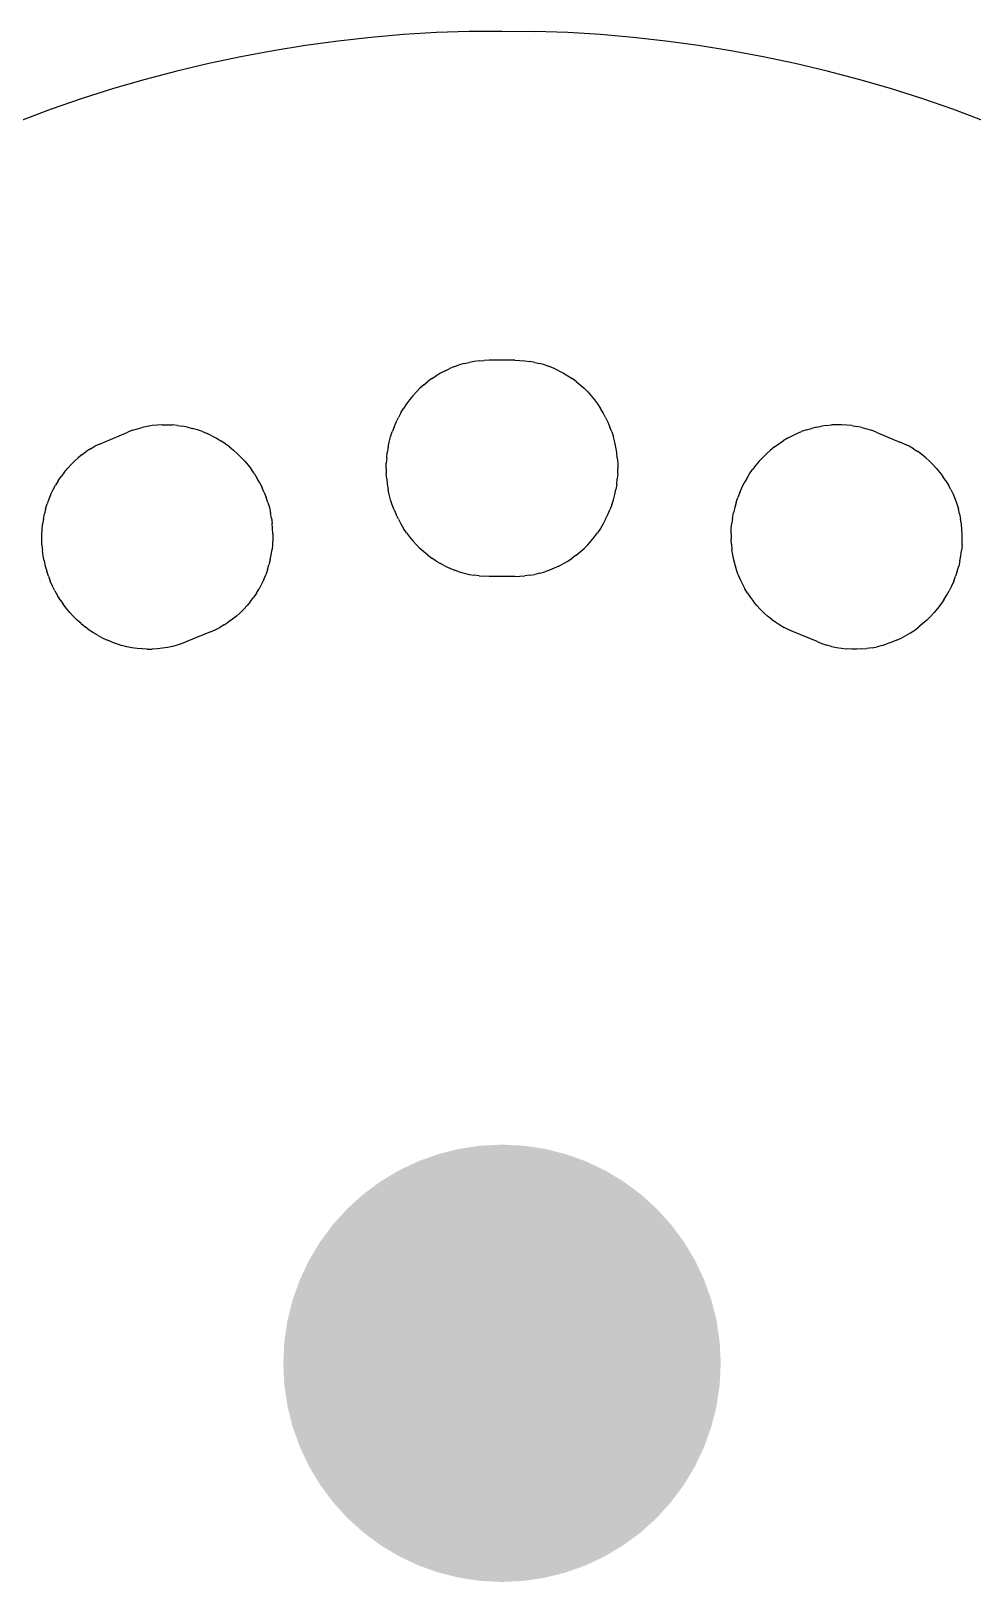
# Model space of a CAD drawing. Header units: millimetres. Extents: x 357 to 567, y 78 to 386.
# Drawn here: x 438.5 to 475.1, y 325.9 to 386.2 of the extents above; entities that cross this region are included whole.
import ezdxf

# ---------------------------------------------------------------- set-up
doc = ezdxf.new("R2010")
doc.units = ezdxf.units.MM
doc.header["$MEASUREMENT"] = 0
doc.layers.get('0').update_dxf_attribs({"linetype": 'CONTINUOUS'})

msp = doc.modelspace()

# ---------------------------------------------------------------- hatches: boundary and pattern name
at = {"linetype": 'Continuous'}
h = msp.add_hatch(color=5, dxfattribs=at)
h.dxf.hatch_style = 1
h.paths.add_polyline_path([(464.922, 331.933), (465.125, 332.742), (465.247, 333.568), (465.288, 334.401), (465.274, 334.689), (465.247, 335.234), (465.125, 336.059), (464.922, 336.868), (464.641, 337.654), (464.285, 338.408), (463.856, 339.123), (463.359, 339.793), (462.799, 340.411), (462.181, 340.971), (461.511, 341.468), (460.795, 341.897), (460.041, 342.254), (459.256, 342.535), (458.447, 342.737), (457.621, 342.86), (456.788, 342.901), (455.955, 342.86), (455.13, 342.737), (454.321, 342.535), (453.535, 342.254), (452.781, 341.897), (452.066, 341.468), (451.396, 340.971), (450.778, 340.411), (450.218, 339.793), (449.721, 339.123), (449.292, 338.408), (448.935, 337.654), (448.654, 336.868), (448.451, 336.059), (448.329, 335.234), (448.303, 334.689), (448.288, 334.401), (448.329, 333.568), (448.451, 332.742), (448.654, 331.933), (448.935, 331.148), (449.292, 330.394), (449.721, 329.678), (450.218, 329.008), (450.778, 328.39), (451.396, 327.83), (452.066, 327.333), (452.781, 326.904), (453.535, 326.548), (454.321, 326.267), (455.13, 326.064), (455.955, 325.942), (456.788, 325.901), (457.621, 325.942), (458.447, 326.064), (459.256, 326.267), (460.041, 326.548), (460.795, 326.904), (461.511, 327.333), (462.181, 327.83), (462.799, 328.39), (463.359, 329.008), (463.856, 329.678), (464.285, 330.394), (464.641, 331.148)])

# ---------------------------------------------------------------- linework, layer by layer
at = {"color": 1}
for p, q in [((451.692, 385.938), (450.423, 385.798)), ((451.692, 385.938), (450.423, 385.798)), ((452.963, 386.048), (451.692, 385.938)), ((452.963, 386.048), (451.692, 385.938)), ((454.237, 386.126), (452.963, 386.048)), ((454.237, 386.126), (452.963, 386.048)), ((455.512, 386.173), (454.237, 386.126)), ((455.512, 386.173), (454.237, 386.126)), ((456.788, 386.189), (455.512, 386.173)), ((455.512, 386.173), (456.788, 386.189)), ((456.788, 386.189), (458.064, 386.173)), ((456.788, 386.189), (458.064, 386.173)), ((459.34, 386.126), (458.064, 386.173)), ((459.34, 386.126), (458.064, 386.173)), ((460.614, 386.048), (459.34, 386.126)), ((460.614, 386.048), (459.34, 386.126)), ((461.885, 385.938), (460.614, 386.048)), ((461.885, 385.938), (460.614, 386.048)), ((463.154, 385.798), (461.885, 385.938)), ((463.154, 385.798), (461.885, 385.938)), ((447.898, 385.423), (446.644, 385.19)), ((447.898, 385.423), (446.644, 385.19)), ((449.158, 385.626), (447.898, 385.423)), ((449.158, 385.626), (447.898, 385.423)), ((450.423, 385.798), (449.158, 385.626)), ((450.423, 385.798), (449.158, 385.626)), ((464.418, 385.626), (463.154, 385.798)), ((464.418, 385.626), (463.154, 385.798)), ((465.678, 385.423), (464.418, 385.626)), ((465.678, 385.423), (464.418, 385.626)), ((466.933, 385.19), (465.678, 385.423)), ((466.933, 385.19), (465.678, 385.423)), ((445.395, 384.925), (444.153, 384.63)), ((445.395, 384.925), (444.153, 384.63)), ((446.644, 385.19), (445.395, 384.925)), ((446.644, 385.19), (445.395, 384.925)), ((468.181, 384.925), (466.933, 385.19)), ((468.181, 384.925), (466.933, 385.19)), ((469.423, 384.63), (468.181, 384.925)), ((469.423, 384.63), (468.181, 384.925)), ((442.919, 384.305), (441.693, 383.95)), ((442.919, 384.305), (441.693, 383.95)), ((444.153, 384.63), (442.919, 384.305)), ((444.153, 384.63), (442.919, 384.305)), ((470.657, 384.305), (469.423, 384.63)), ((470.657, 384.305), (469.423, 384.63)), ((471.883, 383.95), (470.657, 384.305)), ((471.883, 383.95), (470.657, 384.305)), ((440.477, 383.564), (439.27, 383.149)), ((440.477, 383.564), (439.27, 383.149)), ((441.693, 383.95), (440.477, 383.564)), ((441.693, 383.95), (440.477, 383.564)), ((473.1, 383.564), (471.883, 383.95)), ((473.1, 383.564), (471.883, 383.95)), ((474.307, 383.149), (473.1, 383.564)), ((474.307, 383.149), (473.1, 383.564)), ((439.27, 383.149), (438.074, 382.704)), ((439.27, 383.149), (438.074, 382.704)), ((475.503, 382.704), (474.307, 383.149)), ((475.503, 382.704), (474.307, 383.149)), ((454.941, 373.143), (455.127, 373.208)), ((454.941, 373.143), (455.127, 373.208)), ((455.316, 373.263), (455.127, 373.208)), ((455.316, 373.263), (455.127, 373.208)), ((455.316, 373.263), (455.508, 373.308)), ((455.316, 373.263), (455.508, 373.308)), ((455.701, 373.343), (455.508, 373.308)), ((455.701, 373.343), (455.508, 373.308)), ((455.896, 373.369), (455.701, 373.343)), ((455.896, 373.369), (455.701, 373.343)), ((455.896, 373.369), (456.092, 373.384)), ((455.896, 373.369), (456.092, 373.384)), ((456.288, 373.389), (456.092, 373.384)), ((456.288, 373.389), (456.092, 373.384)), ((457.288, 373.389), (456.288, 373.389)), ((457.288, 373.389), (456.288, 373.389)), ((457.288, 373.389), (457.485, 373.384)), ((457.288, 373.389), (457.485, 373.384)), ((457.485, 373.384), (457.68, 373.369)), ((457.485, 373.384), (457.68, 373.369)), ((457.68, 373.369), (457.875, 373.343)), ((457.68, 373.369), (457.875, 373.343)), ((458.069, 373.308), (457.875, 373.343)), ((458.069, 373.308), (457.875, 373.343)), ((458.069, 373.308), (458.26, 373.263)), ((458.069, 373.308), (458.26, 373.263)), ((458.449, 373.208), (458.26, 373.263)), ((458.449, 373.208), (458.26, 373.263)), ((458.449, 373.208), (458.636, 373.143)), ((458.449, 373.208), (458.636, 373.143)), ((454.066, 372.681), (453.906, 372.562)), ((454.066, 372.681), (453.906, 372.562)), ((454.066, 372.681), (454.232, 372.791)), ((454.066, 372.681), (454.232, 372.791)), ((454.403, 372.893), (454.232, 372.791)), ((454.403, 372.893), (454.232, 372.791)), ((454.578, 372.986), (454.403, 372.893)), ((454.578, 372.986), (454.403, 372.893)), ((454.578, 372.986), (454.758, 373.069)), ((454.578, 372.986), (454.758, 373.069)), ((454.941, 373.143), (454.758, 373.069)), ((454.941, 373.143), (454.758, 373.069)), ((458.819, 373.069), (458.636, 373.143)), ((458.819, 373.069), (458.636, 373.143)), ((458.999, 372.986), (458.819, 373.069)), ((458.999, 372.986), (458.819, 373.069)), ((458.999, 372.986), (459.174, 372.893)), ((458.999, 372.986), (459.174, 372.893)), ((459.174, 372.893), (459.345, 372.791)), ((459.174, 372.893), (459.345, 372.791)), ((459.345, 372.791), (459.51, 372.681)), ((459.345, 372.791), (459.51, 372.681)), ((459.671, 372.562), (459.51, 372.681)), ((459.671, 372.562), (459.51, 372.681)), ((453.325, 372.009), (453.196, 371.853)), ((453.325, 372.009), (453.196, 371.853)), ((453.46, 372.159), (453.325, 372.009)), ((453.46, 372.159), (453.325, 372.009)), ((453.602, 372.301), (453.46, 372.159)), ((453.602, 372.301), (453.46, 372.159)), ((453.751, 372.435), (453.602, 372.301)), ((453.751, 372.435), (453.602, 372.301)), ((453.751, 372.435), (453.906, 372.562)), ((453.751, 372.435), (453.906, 372.562)), ((459.671, 372.562), (459.826, 372.435)), ((459.671, 372.562), (459.826, 372.435)), ((459.826, 372.435), (459.975, 372.301)), ((459.826, 372.435), (459.975, 372.301)), ((460.117, 372.159), (459.975, 372.301)), ((460.117, 372.159), (459.975, 372.301)), ((460.117, 372.159), (460.252, 372.009)), ((460.117, 372.159), (460.252, 372.009)), ((460.252, 372.009), (460.38, 371.853)), ((460.252, 372.009), (460.38, 371.853)), ((452.857, 371.348), (452.962, 371.522)), ((452.857, 371.348), (452.962, 371.522)), ((453.075, 371.691), (452.962, 371.522)), ((453.075, 371.691), (452.962, 371.522)), ((453.196, 371.853), (453.075, 371.691)), ((453.196, 371.853), (453.075, 371.691)), ((460.38, 371.853), (460.501, 371.691)), ((460.38, 371.853), (460.501, 371.691)), ((460.501, 371.691), (460.614, 371.522)), ((460.501, 371.691), (460.614, 371.522)), ((460.719, 371.348), (460.614, 371.522)), ((460.719, 371.348), (460.614, 371.522)), ((442.619, 370.728), (442.809, 370.779)), ((442.619, 370.728), (442.809, 370.779)), ((443.001, 370.82), (442.809, 370.779)), ((443.001, 370.82), (442.809, 370.779)), ((443.195, 370.852), (443.001, 370.82)), ((443.195, 370.852), (443.001, 370.82)), ((443.391, 370.873), (443.195, 370.852)), ((443.391, 370.873), (443.195, 370.852)), ((443.588, 370.885), (443.391, 370.873)), ((443.588, 370.885), (443.391, 370.873)), ((443.588, 370.885), (443.786, 370.887)), ((443.588, 370.885), (443.786, 370.887)), ((443.786, 370.887), (443.983, 370.878)), ((443.786, 370.887), (443.983, 370.878)), ((444.181, 370.86), (443.983, 370.878)), ((444.181, 370.86), (443.983, 370.878)), ((444.181, 370.86), (444.378, 370.831)), ((444.181, 370.86), (444.378, 370.831)), ((444.573, 370.793), (444.378, 370.831)), ((444.573, 370.793), (444.378, 370.831)), ((444.573, 370.793), (444.767, 370.744)), ((444.573, 370.793), (444.767, 370.744)), ((452.593, 370.796), (452.522, 370.604)), ((452.593, 370.796), (452.522, 370.604)), ((452.593, 370.796), (452.672, 370.985)), ((452.593, 370.796), (452.672, 370.985)), ((452.672, 370.985), (452.761, 371.169)), ((452.672, 370.985), (452.761, 371.169)), ((452.857, 371.348), (452.761, 371.169)), ((452.857, 371.348), (452.761, 371.169)), ((460.816, 371.169), (460.719, 371.348)), ((460.816, 371.169), (460.719, 371.348)), ((460.816, 371.169), (460.904, 370.985)), ((460.816, 371.169), (460.904, 370.985)), ((460.904, 370.985), (460.984, 370.796)), ((460.904, 370.985), (460.984, 370.796)), ((461.055, 370.604), (460.984, 370.796)), ((461.055, 370.604), (460.984, 370.796)), ((469.004, 370.793), (468.81, 370.744)), ((469.004, 370.793), (468.81, 370.744)), ((469.004, 370.793), (469.199, 370.831)), ((469.004, 370.793), (469.199, 370.831)), ((469.396, 370.86), (469.199, 370.831)), ((469.396, 370.86), (469.199, 370.831)), ((469.396, 370.86), (469.593, 370.878)), ((469.396, 370.86), (469.593, 370.878)), ((469.791, 370.887), (469.593, 370.878)), ((469.791, 370.887), (469.593, 370.878)), ((469.989, 370.885), (469.791, 370.887)), ((469.989, 370.885), (469.791, 370.887)), ((470.185, 370.873), (469.989, 370.885)), ((470.185, 370.873), (469.989, 370.885)), ((470.381, 370.852), (470.185, 370.873)), ((470.381, 370.852), (470.185, 370.873)), ((470.381, 370.852), (470.575, 370.82)), ((470.381, 370.852), (470.575, 370.82)), ((470.768, 370.779), (470.575, 370.82)), ((470.768, 370.779), (470.575, 370.82)), ((470.768, 370.779), (470.958, 370.728)), ((470.768, 370.779), (470.958, 370.728)), ((441.146, 370.134), (441.325, 370.213)), ((441.146, 370.134), (441.325, 370.213)), ((441.325, 370.213), (442.249, 370.596)), ((441.325, 370.213), (442.249, 370.596)), ((442.432, 370.667), (442.249, 370.596)), ((442.432, 370.667), (442.249, 370.596)), ((442.432, 370.667), (442.619, 370.728)), ((442.432, 370.667), (442.619, 370.728)), ((444.958, 370.687), (444.767, 370.744)), ((444.958, 370.687), (444.767, 370.744)), ((445.147, 370.619), (444.958, 370.687)), ((445.147, 370.619), (444.958, 370.687)), ((445.147, 370.619), (445.333, 370.542)), ((445.147, 370.619), (445.333, 370.542)), ((445.515, 370.456), (445.333, 370.542)), ((445.515, 370.456), (445.333, 370.542)), ((445.515, 370.456), (445.693, 370.361)), ((445.515, 370.456), (445.693, 370.361)), ((445.693, 370.361), (445.867, 370.257)), ((445.693, 370.361), (445.867, 370.257)), ((446.036, 370.144), (445.867, 370.257)), ((446.036, 370.144), (445.867, 370.257)), ((452.365, 370.008), (452.408, 370.209)), ((452.365, 370.008), (452.408, 370.209)), ((452.408, 370.209), (452.461, 370.408)), ((452.408, 370.209), (452.461, 370.408)), ((452.461, 370.408), (452.522, 370.604)), ((452.461, 370.408), (452.522, 370.604)), ((461.055, 370.604), (461.116, 370.408)), ((461.055, 370.604), (461.116, 370.408)), ((461.168, 370.209), (461.116, 370.408)), ((461.168, 370.209), (461.116, 370.408)), ((461.211, 370.008), (461.168, 370.209)), ((461.211, 370.008), (461.168, 370.209)), ((467.541, 370.144), (467.709, 370.257)), ((467.541, 370.144), (467.709, 370.257)), ((467.883, 370.361), (467.709, 370.257)), ((467.883, 370.361), (467.709, 370.257)), ((467.883, 370.361), (468.061, 370.456)), ((467.883, 370.361), (468.061, 370.456)), ((468.061, 370.456), (468.244, 370.542)), ((468.061, 370.456), (468.244, 370.542)), ((468.244, 370.542), (468.429, 370.619)), ((468.244, 370.542), (468.429, 370.619)), ((468.618, 370.687), (468.429, 370.619)), ((468.618, 370.687), (468.429, 370.619)), ((468.618, 370.687), (468.81, 370.744)), ((468.618, 370.687), (468.81, 370.744)), ((470.958, 370.728), (471.144, 370.667)), ((470.958, 370.728), (471.144, 370.667)), ((471.327, 370.596), (471.144, 370.667)), ((471.327, 370.596), (471.144, 370.667)), ((471.327, 370.596), (472.252, 370.213)), ((471.327, 370.596), (472.252, 370.213)), ((472.431, 370.134), (472.252, 370.213)), ((472.431, 370.134), (472.252, 370.213)), ((440.174, 369.471), (440.322, 369.602)), ((440.174, 369.471), (440.322, 369.602)), ((440.475, 369.725), (440.322, 369.602)), ((440.475, 369.725), (440.322, 369.602)), ((440.475, 369.725), (440.635, 369.84)), ((440.475, 369.725), (440.635, 369.84)), ((440.8, 369.947), (440.635, 369.84)), ((440.8, 369.947), (440.635, 369.84)), ((440.8, 369.947), (440.971, 370.045)), ((440.8, 369.947), (440.971, 370.045)), ((441.146, 370.134), (440.971, 370.045)), ((441.146, 370.134), (440.971, 370.045)), ((446.2, 370.024), (446.036, 370.144)), ((446.2, 370.024), (446.036, 370.144)), ((446.2, 370.024), (446.358, 369.895)), ((446.2, 370.024), (446.358, 369.895)), ((446.51, 369.759), (446.358, 369.895)), ((446.51, 369.759), (446.358, 369.895)), ((446.655, 369.615), (446.51, 369.759)), ((446.655, 369.615), (446.51, 369.759)), ((446.655, 369.615), (446.794, 369.464)), ((446.655, 369.615), (446.794, 369.464)), ((452.307, 369.6), (452.293, 369.395)), ((452.307, 369.6), (452.293, 369.395)), ((452.307, 369.6), (452.331, 369.805)), ((452.307, 369.6), (452.331, 369.805)), ((452.365, 370.008), (452.331, 369.805)), ((452.365, 370.008), (452.331, 369.805)), ((461.245, 369.805), (461.211, 370.008)), ((461.245, 369.805), (461.211, 370.008)), ((461.269, 369.6), (461.245, 369.805)), ((461.269, 369.6), (461.245, 369.805)), ((461.269, 369.6), (461.283, 369.395)), ((461.269, 369.6), (461.283, 369.395)), ((466.782, 369.464), (466.921, 369.615)), ((466.782, 369.464), (466.921, 369.615)), ((466.921, 369.615), (467.067, 369.759)), ((466.921, 369.615), (467.067, 369.759)), ((467.219, 369.895), (467.067, 369.759)), ((467.219, 369.895), (467.067, 369.759)), ((467.377, 370.024), (467.219, 369.895)), ((467.377, 370.024), (467.219, 369.895)), ((467.377, 370.024), (467.541, 370.144)), ((467.377, 370.024), (467.541, 370.144)), ((472.606, 370.045), (472.431, 370.134)), ((472.606, 370.045), (472.431, 370.134)), ((472.776, 369.947), (472.606, 370.045)), ((472.776, 369.947), (472.606, 370.045)), ((472.776, 369.947), (472.942, 369.84)), ((472.776, 369.947), (472.942, 369.84)), ((473.101, 369.725), (472.942, 369.84)), ((473.101, 369.725), (472.942, 369.84)), ((473.255, 369.602), (473.101, 369.725)), ((473.255, 369.602), (473.101, 369.725)), ((473.255, 369.602), (473.402, 369.471)), ((473.255, 369.602), (473.402, 369.471)), ((439.773, 369.034), (439.654, 368.875)), ((439.773, 369.034), (439.654, 368.875)), ((439.773, 369.034), (439.9, 369.186)), ((439.773, 369.034), (439.9, 369.186)), ((440.033, 369.332), (439.9, 369.186)), ((440.033, 369.332), (439.9, 369.186)), ((440.174, 369.471), (440.033, 369.332)), ((440.174, 369.471), (440.033, 369.332)), ((446.794, 369.464), (446.926, 369.307)), ((446.794, 369.464), (446.926, 369.307)), ((446.926, 369.307), (447.05, 369.144)), ((446.926, 369.307), (447.05, 369.144)), ((447.167, 368.974), (447.05, 369.144)), ((447.167, 368.974), (447.05, 369.144)), ((447.167, 368.974), (447.276, 368.799)), ((447.167, 368.974), (447.276, 368.799)), ((452.288, 369.189), (452.293, 369.395)), ((452.288, 369.189), (452.293, 369.395)), ((452.288, 369.189), (452.293, 368.983)), ((452.288, 369.189), (452.293, 368.983)), ((452.307, 368.777), (452.293, 368.983)), ((452.307, 368.777), (452.293, 368.983)), ((461.283, 368.983), (461.269, 368.777)), ((461.283, 368.983), (461.269, 368.777)), ((461.283, 369.395), (461.288, 369.189)), ((461.283, 369.395), (461.288, 369.189)), ((461.283, 368.983), (461.288, 369.189)), ((461.283, 368.983), (461.288, 369.189)), ((466.301, 368.799), (466.409, 368.974)), ((466.301, 368.799), (466.409, 368.974)), ((466.409, 368.974), (466.526, 369.144)), ((466.409, 368.974), (466.526, 369.144)), ((466.65, 369.307), (466.526, 369.144)), ((466.65, 369.307), (466.526, 369.144)), ((466.782, 369.464), (466.65, 369.307)), ((466.782, 369.464), (466.65, 369.307)), ((473.402, 369.471), (473.543, 369.332)), ((473.402, 369.471), (473.543, 369.332)), ((473.543, 369.332), (473.677, 369.187)), ((473.543, 369.332), (473.677, 369.187)), ((473.677, 369.187), (473.804, 369.034)), ((473.677, 369.187), (473.804, 369.034)), ((473.804, 369.034), (473.923, 368.875)), ((473.804, 369.034), (473.923, 368.875)), ((439.26, 368.18), (439.346, 368.362)), ((439.26, 368.18), (439.346, 368.362)), ((439.346, 368.362), (439.44, 368.538)), ((439.346, 368.362), (439.44, 368.538)), ((439.543, 368.709), (439.44, 368.538)), ((439.543, 368.709), (439.44, 368.538)), ((439.543, 368.709), (439.654, 368.875)), ((439.543, 368.709), (439.654, 368.875)), ((447.377, 368.62), (447.276, 368.799)), ((447.377, 368.62), (447.276, 368.799)), ((447.377, 368.62), (447.468, 368.435)), ((447.377, 368.62), (447.468, 368.435)), ((447.552, 368.247), (447.468, 368.435)), ((447.552, 368.247), (447.468, 368.435)), ((452.307, 368.777), (452.331, 368.573)), ((452.307, 368.777), (452.331, 368.572)), ((452.331, 368.573), (452.365, 368.369)), ((452.331, 368.572), (452.365, 368.369)), ((452.408, 368.168), (452.365, 368.369)), ((452.408, 368.168), (452.365, 368.369)), ((461.168, 368.168), (461.211, 368.369)), ((461.168, 368.168), (461.211, 368.369)), ((461.245, 368.573), (461.211, 368.369)), ((461.245, 368.572), (461.211, 368.369)), ((461.245, 368.573), (461.269, 368.777)), ((461.245, 368.572), (461.269, 368.777)), ((466.025, 368.247), (466.108, 368.435)), ((466.025, 368.247), (466.108, 368.435)), ((466.108, 368.435), (466.2, 368.62)), ((466.108, 368.435), (466.2, 368.62)), ((466.301, 368.799), (466.2, 368.62)), ((466.301, 368.799), (466.2, 368.62)), ((474.034, 368.709), (473.923, 368.875)), ((474.034, 368.709), (473.923, 368.875)), ((474.034, 368.709), (474.137, 368.538)), ((474.034, 368.709), (474.137, 368.538)), ((474.231, 368.362), (474.137, 368.538)), ((474.231, 368.362), (474.137, 368.538)), ((474.231, 368.362), (474.317, 368.18)), ((474.231, 368.362), (474.317, 368.18)), ((439.056, 367.612), (439.115, 367.805)), ((439.056, 367.612), (439.115, 367.805)), ((439.183, 367.995), (439.115, 367.805)), ((439.183, 367.995), (439.115, 367.805)), ((439.26, 368.18), (439.183, 367.995)), ((439.26, 368.18), (439.183, 367.995)), ((447.552, 368.247), (447.626, 368.054)), ((447.552, 368.247), (447.626, 368.054)), ((447.692, 367.859), (447.626, 368.054)), ((447.692, 367.859), (447.626, 368.054)), ((447.692, 367.859), (447.748, 367.661)), ((447.692, 367.859), (447.748, 367.661)), ((452.461, 367.97), (452.408, 368.168)), ((452.461, 367.97), (452.408, 368.168)), ((452.522, 367.774), (452.461, 367.97)), ((452.522, 367.774), (452.461, 367.97)), ((452.593, 367.582), (452.522, 367.774)), ((452.593, 367.582), (452.522, 367.774)), ((461.055, 367.774), (460.984, 367.582)), ((461.055, 367.774), (460.984, 367.582)), ((461.055, 367.774), (461.116, 367.97)), ((461.055, 367.774), (461.116, 367.97)), ((461.116, 367.97), (461.168, 368.168)), ((461.116, 367.97), (461.168, 368.168)), ((465.885, 367.859), (465.829, 367.661)), ((465.885, 367.859), (465.829, 367.661)), ((465.885, 367.859), (465.95, 368.054)), ((465.885, 367.859), (465.95, 368.054)), ((466.025, 368.247), (465.95, 368.054)), ((466.025, 368.247), (465.95, 368.054)), ((474.317, 368.18), (474.394, 367.995)), ((474.317, 368.18), (474.394, 367.995)), ((474.394, 367.995), (474.462, 367.805)), ((474.394, 367.995), (474.462, 367.805)), ((474.462, 367.805), (474.52, 367.612)), ((474.462, 367.805), (474.52, 367.612)), ((438.967, 367.216), (438.936, 367.015)), ((438.967, 367.216), (438.936, 367.015)), ((438.967, 367.216), (439.007, 367.415)), ((438.967, 367.216), (439.007, 367.415)), ((439.056, 367.612), (439.007, 367.415)), ((439.056, 367.612), (439.007, 367.415)), ((447.748, 367.661), (447.794, 367.46)), ((447.748, 367.661), (447.794, 367.46)), ((447.832, 367.258), (447.794, 367.46)), ((447.832, 367.258), (447.794, 367.46)), ((447.832, 367.258), (447.859, 367.054)), ((447.832, 367.258), (447.859, 367.054)), ((452.593, 367.582), (452.672, 367.393)), ((452.593, 367.582), (452.672, 367.393)), ((452.761, 367.209), (452.672, 367.393)), ((452.761, 367.209), (452.672, 367.393)), ((452.761, 367.209), (452.857, 367.03)), ((452.761, 367.209), (452.857, 367.03)), ((460.816, 367.209), (460.719, 367.03)), ((460.816, 367.209), (460.719, 367.03)), ((460.816, 367.209), (460.904, 367.393)), ((460.816, 367.209), (460.904, 367.393)), ((460.904, 367.393), (460.984, 367.582)), ((460.904, 367.393), (460.984, 367.582)), ((465.745, 367.258), (465.717, 367.054)), ((465.745, 367.258), (465.717, 367.054)), ((465.745, 367.258), (465.782, 367.46)), ((465.745, 367.258), (465.782, 367.46)), ((465.829, 367.661), (465.782, 367.46)), ((465.829, 367.661), (465.782, 367.46)), ((474.57, 367.415), (474.52, 367.612)), ((474.57, 367.415), (474.52, 367.612)), ((474.57, 367.415), (474.61, 367.216)), ((474.57, 367.415), (474.61, 367.216)), ((474.64, 367.015), (474.61, 367.216)), ((474.64, 367.015), (474.61, 367.216)), ((438.903, 366.404), (438.904, 366.608)), ((438.903, 366.404), (438.904, 366.608)), ((438.904, 366.608), (438.916, 366.812)), ((438.904, 366.608), (438.916, 366.812)), ((438.916, 366.812), (438.936, 367.015)), ((438.916, 366.812), (438.936, 367.015)), ((447.877, 366.85), (447.859, 367.054)), ((447.877, 366.85), (447.859, 367.054)), ((447.886, 366.645), (447.877, 366.85)), ((447.886, 366.645), (447.877, 366.85)), ((447.886, 366.645), (447.884, 366.441)), ((447.886, 366.645), (447.884, 366.441)), ((452.857, 367.03), (452.962, 366.855)), ((452.857, 367.03), (452.962, 366.855)), ((453.075, 366.687), (452.962, 366.855)), ((453.075, 366.687), (452.962, 366.855)), ((453.075, 366.687), (453.196, 366.524)), ((453.075, 366.687), (453.196, 366.524)), ((460.38, 366.524), (460.501, 366.687)), ((460.38, 366.524), (460.501, 366.687)), ((460.614, 366.855), (460.501, 366.687)), ((460.614, 366.855), (460.501, 366.687)), ((460.719, 367.03), (460.614, 366.855)), ((460.719, 367.03), (460.614, 366.855)), ((465.691, 366.645), (465.699, 366.85)), ((465.691, 366.645), (465.699, 366.85)), ((465.691, 366.645), (465.692, 366.441)), ((465.691, 366.645), (465.692, 366.441)), ((465.699, 366.85), (465.717, 367.054)), ((465.699, 366.85), (465.717, 367.054)), ((474.661, 366.812), (474.64, 367.015)), ((474.661, 366.812), (474.64, 367.015)), ((474.672, 366.608), (474.661, 366.812)), ((474.672, 366.608), (474.661, 366.812)), ((474.673, 366.404), (474.672, 366.608)), ((474.673, 366.404), (474.672, 366.608)), ((438.911, 366.199), (438.903, 366.404)), ((438.911, 366.199), (438.903, 366.404)), ((438.911, 366.199), (438.929, 365.995)), ((438.911, 366.199), (438.929, 365.995)), ((438.957, 365.791), (438.929, 365.995)), ((438.957, 365.791), (438.929, 365.995)), ((447.822, 365.833), (447.852, 366.034)), ((447.822, 365.833), (447.852, 366.034)), ((447.873, 366.237), (447.852, 366.034)), ((447.873, 366.237), (447.852, 366.034)), ((447.884, 366.441), (447.873, 366.237)), ((447.884, 366.441), (447.873, 366.237)), ((453.196, 366.524), (453.325, 366.368)), ((453.196, 366.524), (453.325, 366.368)), ((453.46, 366.219), (453.325, 366.368)), ((453.46, 366.219), (453.325, 366.368)), ((453.46, 366.219), (453.602, 366.077)), ((453.46, 366.219), (453.602, 366.077)), ((453.751, 365.942), (453.602, 366.077)), ((453.751, 365.942), (453.602, 366.077)), ((459.826, 365.942), (459.975, 366.077)), ((459.826, 365.942), (459.975, 366.077)), ((459.975, 366.077), (460.117, 366.219)), ((459.975, 366.077), (460.117, 366.219)), ((460.117, 366.219), (460.252, 366.368)), ((460.117, 366.219), (460.252, 366.368)), ((460.252, 366.368), (460.38, 366.524)), ((460.252, 366.368), (460.38, 366.524)), ((465.703, 366.237), (465.692, 366.441)), ((465.703, 366.237), (465.692, 366.441)), ((465.703, 366.237), (465.724, 366.034)), ((465.703, 366.237), (465.724, 366.034)), ((465.755, 365.833), (465.724, 366.034)), ((465.755, 365.833), (465.724, 366.034)), ((474.619, 365.791), (474.647, 365.995)), ((474.619, 365.791), (474.647, 365.995)), ((474.665, 366.199), (474.647, 365.995)), ((474.665, 366.199), (474.647, 365.995)), ((474.665, 366.199), (474.673, 366.404)), ((474.665, 366.199), (474.673, 366.404)), ((438.994, 365.589), (438.957, 365.791)), ((438.994, 365.589), (438.957, 365.791)), ((438.994, 365.589), (439.041, 365.388)), ((438.994, 365.589), (439.041, 365.388)), ((439.041, 365.388), (439.097, 365.19)), ((439.041, 365.388), (439.097, 365.19)), ((447.674, 365.244), (447.732, 365.438)), ((447.674, 365.244), (447.732, 365.438)), ((447.782, 365.634), (447.732, 365.438)), ((447.782, 365.634), (447.732, 365.438)), ((447.782, 365.634), (447.822, 365.833)), ((447.782, 365.634), (447.822, 365.833)), ((453.906, 365.815), (453.751, 365.942)), ((453.906, 365.815), (453.751, 365.942)), ((453.906, 365.815), (454.066, 365.697)), ((453.906, 365.815), (454.066, 365.697)), ((454.232, 365.586), (454.066, 365.697)), ((454.232, 365.586), (454.066, 365.697)), ((454.232, 365.586), (454.403, 365.485)), ((454.232, 365.586), (454.403, 365.485)), ((454.578, 365.392), (454.403, 365.485)), ((454.578, 365.392), (454.403, 365.485)), ((454.578, 365.392), (454.758, 365.308)), ((454.578, 365.392), (454.758, 365.308)), ((458.999, 365.392), (458.819, 365.308)), ((458.999, 365.392), (458.819, 365.308)), ((458.999, 365.392), (459.174, 365.485)), ((458.999, 365.392), (459.174, 365.485)), ((459.174, 365.485), (459.345, 365.586)), ((459.174, 365.485), (459.345, 365.586)), ((459.345, 365.586), (459.51, 365.697)), ((459.345, 365.586), (459.51, 365.697)), ((459.671, 365.815), (459.51, 365.697)), ((459.671, 365.815), (459.51, 365.697)), ((459.671, 365.815), (459.826, 365.942)), ((459.671, 365.815), (459.826, 365.942)), ((465.795, 365.634), (465.755, 365.833)), ((465.795, 365.634), (465.755, 365.833)), ((465.844, 365.438), (465.795, 365.634)), ((465.844, 365.438), (465.795, 365.634)), ((465.903, 365.244), (465.844, 365.438)), ((465.903, 365.244), (465.844, 365.438)), ((474.479, 365.19), (474.535, 365.388)), ((474.479, 365.19), (474.535, 365.388)), ((474.582, 365.589), (474.535, 365.388)), ((474.582, 365.589), (474.535, 365.388)), ((474.582, 365.589), (474.619, 365.791)), ((474.582, 365.589), (474.619, 365.791)), ((439.163, 364.995), (439.097, 365.19)), ((439.163, 364.995), (439.097, 365.19)), ((439.163, 364.995), (439.237, 364.802)), ((439.163, 364.995), (439.237, 364.802)), ((439.32, 364.614), (439.237, 364.802)), ((439.32, 364.614), (439.237, 364.802)), ((447.529, 364.869), (447.443, 364.687)), ((447.529, 364.869), (447.443, 364.687)), ((447.529, 364.869), (447.606, 365.055)), ((447.529, 364.869), (447.606, 365.055)), ((447.674, 365.244), (447.606, 365.055)), ((447.674, 365.244), (447.606, 365.055)), ((454.758, 365.308), (454.941, 365.234)), ((454.758, 365.308), (454.941, 365.234)), ((455.127, 365.17), (454.941, 365.234)), ((455.127, 365.17), (454.941, 365.234)), ((455.127, 365.17), (455.316, 365.115)), ((455.127, 365.17), (455.316, 365.115)), ((455.316, 365.115), (455.508, 365.069)), ((455.316, 365.115), (455.508, 365.069)), ((455.508, 365.069), (455.701, 365.034)), ((455.508, 365.069), (455.701, 365.034)), ((455.896, 365.009), (455.701, 365.034)), ((455.896, 365.009), (455.701, 365.034)), ((455.896, 365.009), (456.092, 364.994)), ((455.896, 365.009), (456.092, 364.994)), ((456.288, 364.989), (456.092, 364.994)), ((456.288, 364.989), (456.092, 364.994)), ((457.288, 364.989), (456.288, 364.989)), ((457.288, 364.989), (456.288, 364.989)), ((457.288, 364.989), (457.485, 364.994)), ((457.288, 364.989), (457.485, 364.994)), ((457.485, 364.994), (457.68, 365.009)), ((457.485, 364.994), (457.68, 365.009)), ((457.875, 365.034), (457.68, 365.009)), ((457.875, 365.034), (457.68, 365.009)), ((457.875, 365.034), (458.069, 365.069)), ((457.875, 365.034), (458.069, 365.069)), ((458.26, 365.115), (458.069, 365.069)), ((458.26, 365.115), (458.069, 365.069)), ((458.26, 365.115), (458.449, 365.17)), ((458.26, 365.115), (458.449, 365.17)), ((458.636, 365.234), (458.449, 365.17)), ((458.636, 365.234), (458.449, 365.17)), ((458.819, 365.308), (458.636, 365.234)), ((458.819, 365.308), (458.636, 365.234)), ((465.971, 365.055), (465.903, 365.244)), ((465.971, 365.055), (465.903, 365.244)), ((465.971, 365.055), (466.048, 364.869)), ((465.971, 365.055), (466.048, 364.869)), ((466.048, 364.869), (466.133, 364.687)), ((466.048, 364.869), (466.133, 364.687)), ((474.34, 364.803), (474.256, 364.614)), ((474.34, 364.803), (474.256, 364.614)), ((474.34, 364.803), (474.414, 364.995)), ((474.34, 364.803), (474.414, 364.995)), ((474.479, 365.19), (474.414, 364.995)), ((474.479, 365.19), (474.414, 364.995)), ((439.412, 364.43), (439.32, 364.614)), ((439.412, 364.43), (439.32, 364.614)), ((439.412, 364.43), (439.513, 364.25)), ((439.412, 364.43), (439.513, 364.25)), ((439.622, 364.075), (439.513, 364.25)), ((439.622, 364.075), (439.513, 364.25)), ((447.016, 364.015), (447.135, 364.175)), ((447.016, 364.015), (447.135, 364.175)), ((447.246, 364.34), (447.135, 364.175)), ((447.246, 364.34), (447.135, 364.175)), ((447.246, 364.34), (447.349, 364.511)), ((447.246, 364.34), (447.349, 364.511)), ((447.443, 364.687), (447.349, 364.511)), ((447.443, 364.687), (447.349, 364.511)), ((466.133, 364.687), (466.228, 364.511)), ((466.133, 364.687), (466.228, 364.511)), ((466.331, 364.34), (466.228, 364.511)), ((466.331, 364.34), (466.228, 364.511)), ((466.331, 364.34), (466.442, 364.175)), ((466.331, 364.34), (466.442, 364.175)), ((466.442, 364.175), (466.561, 364.015)), ((466.442, 364.175), (466.561, 364.015)), ((473.955, 364.075), (474.064, 364.25)), ((473.955, 364.075), (474.064, 364.25)), ((474.064, 364.25), (474.164, 364.43)), ((474.064, 364.25), (474.164, 364.43)), ((474.256, 364.614), (474.164, 364.43)), ((474.256, 364.614), (474.164, 364.43)), ((439.622, 364.075), (439.738, 363.906)), ((439.622, 364.075), (439.738, 363.906)), ((439.863, 363.742), (439.738, 363.906)), ((439.863, 363.742), (439.738, 363.906)), ((439.994, 363.585), (439.863, 363.742)), ((439.994, 363.585), (439.863, 363.742)), ((439.994, 363.585), (440.133, 363.434)), ((439.994, 363.585), (440.133, 363.434)), ((446.615, 363.578), (446.467, 363.447)), ((446.615, 363.578), (446.467, 363.447)), ((446.615, 363.578), (446.755, 363.717)), ((446.615, 363.578), (446.755, 363.717)), ((446.889, 363.863), (446.755, 363.717)), ((446.889, 363.863), (446.755, 363.717)), ((447.016, 364.015), (446.889, 363.863)), ((447.016, 364.015), (446.889, 363.863)), ((466.687, 363.863), (466.561, 364.015)), ((466.687, 363.863), (466.561, 364.015)), ((466.821, 363.717), (466.687, 363.863)), ((466.821, 363.717), (466.687, 363.863)), ((466.962, 363.578), (466.821, 363.717)), ((466.962, 363.578), (466.821, 363.717)), ((467.109, 363.447), (466.962, 363.578)), ((467.109, 363.447), (466.962, 363.578)), ((473.443, 363.434), (473.582, 363.585)), ((473.443, 363.434), (473.582, 363.585)), ((473.714, 363.742), (473.582, 363.585)), ((473.714, 363.742), (473.582, 363.585)), ((473.838, 363.906), (473.714, 363.742)), ((473.838, 363.906), (473.714, 363.742)), ((473.955, 364.075), (473.838, 363.906)), ((473.955, 364.075), (473.838, 363.906)), ((440.279, 363.29), (440.133, 363.434)), ((440.279, 363.29), (440.133, 363.434)), ((440.431, 363.154), (440.279, 363.29)), ((440.431, 363.154), (440.279, 363.29)), ((440.431, 363.154), (440.589, 363.025)), ((440.431, 363.154), (440.589, 363.025)), ((440.752, 362.905), (440.589, 363.025)), ((440.752, 362.905), (440.589, 363.025)), ((445.643, 362.915), (445.818, 363.004)), ((445.643, 362.915), (445.818, 363.004)), ((445.988, 363.102), (445.818, 363.004)), ((445.988, 363.102), (445.818, 363.004)), ((445.988, 363.102), (446.154, 363.209)), ((445.988, 363.102), (446.154, 363.209)), ((446.313, 363.324), (446.154, 363.209)), ((446.313, 363.324), (446.154, 363.209)), ((446.467, 363.447), (446.313, 363.324)), ((446.467, 363.447), (446.313, 363.324)), ((467.263, 363.324), (467.109, 363.447)), ((467.263, 363.324), (467.109, 363.447)), ((467.263, 363.324), (467.423, 363.209)), ((467.263, 363.324), (467.423, 363.209)), ((467.423, 363.209), (467.588, 363.102)), ((467.423, 363.209), (467.588, 363.102)), ((467.588, 363.102), (467.758, 363.004)), ((467.588, 363.102), (467.758, 363.004)), ((467.934, 362.915), (467.758, 363.004)), ((467.934, 362.915), (467.758, 363.004)), ((472.824, 362.905), (472.988, 363.025)), ((472.824, 362.905), (472.988, 363.025)), ((473.146, 363.154), (472.988, 363.025)), ((473.146, 363.154), (472.988, 363.025)), ((473.298, 363.29), (473.146, 363.154)), ((473.298, 363.29), (473.146, 363.154)), ((473.443, 363.434), (473.298, 363.29)), ((473.443, 363.434), (473.298, 363.29)), ((440.922, 362.792), (440.752, 362.905)), ((440.922, 362.792), (440.752, 362.905)), ((441.095, 362.688), (440.922, 362.792)), ((441.095, 362.688), (440.922, 362.792)), ((441.095, 362.688), (441.273, 362.593)), ((441.095, 362.688), (441.273, 362.593)), ((441.273, 362.593), (441.456, 362.507)), ((441.273, 362.593), (441.456, 362.507)), ((441.641, 362.43), (441.456, 362.507)), ((441.641, 362.43), (441.456, 362.507)), ((441.641, 362.43), (441.83, 362.363)), ((441.641, 362.43), (441.83, 362.363)), ((441.83, 362.363), (442.022, 362.305)), ((441.83, 362.363), (442.022, 362.305)), ((444.356, 362.382), (444.17, 362.322)), ((444.356, 362.382), (444.17, 362.322)), ((444.54, 362.453), (444.356, 362.382)), ((444.54, 362.453), (444.356, 362.382)), ((445.463, 362.836), (444.54, 362.453)), ((445.463, 362.836), (444.54, 362.453)), ((445.463, 362.836), (445.643, 362.915)), ((445.463, 362.836), (445.643, 362.915)), ((468.113, 362.836), (467.934, 362.915)), ((468.113, 362.836), (467.934, 362.915)), ((469.037, 362.453), (468.113, 362.836)), ((469.037, 362.453), (468.113, 362.836)), ((469.037, 362.453), (469.22, 362.382)), ((469.037, 362.453), (469.22, 362.382)), ((469.22, 362.382), (469.407, 362.322)), ((469.22, 362.382), (469.407, 362.322)), ((471.554, 362.305), (471.746, 362.363)), ((471.554, 362.305), (471.746, 362.363)), ((471.935, 362.43), (471.746, 362.363)), ((471.935, 362.43), (471.746, 362.363)), ((472.121, 362.507), (471.935, 362.43)), ((472.121, 362.507), (471.935, 362.43)), ((472.121, 362.507), (472.303, 362.593)), ((472.121, 362.507), (472.303, 362.593)), ((472.303, 362.593), (472.481, 362.688)), ((472.303, 362.593), (472.481, 362.688)), ((472.481, 362.688), (472.655, 362.792)), ((472.481, 362.688), (472.655, 362.792)), ((472.655, 362.792), (472.824, 362.905)), ((472.655, 362.792), (472.824, 362.905)), ((442.215, 362.256), (442.022, 362.305)), ((442.215, 362.256), (442.022, 362.305)), ((442.411, 362.218), (442.215, 362.256)), ((442.411, 362.218), (442.215, 362.256)), ((442.608, 362.19), (442.411, 362.218)), ((442.608, 362.19), (442.411, 362.218)), ((442.805, 362.171), (442.608, 362.19)), ((442.805, 362.171), (442.608, 362.19)), ((443.003, 362.163), (442.805, 362.171)), ((443.003, 362.163), (442.805, 362.171)), ((443.003, 362.163), (443.201, 362.164)), ((443.003, 362.163), (443.201, 362.164)), ((443.398, 362.176), (443.201, 362.164)), ((443.398, 362.176), (443.201, 362.164)), ((443.594, 362.197), (443.398, 362.176)), ((443.594, 362.197), (443.398, 362.176)), ((443.788, 362.229), (443.594, 362.197)), ((443.788, 362.229), (443.594, 362.197)), ((443.98, 362.27), (443.788, 362.229)), ((443.98, 362.27), (443.788, 362.229)), ((444.17, 362.322), (443.98, 362.27)), ((444.17, 362.322), (443.98, 362.27)), ((469.596, 362.27), (469.407, 362.322)), ((469.596, 362.27), (469.407, 362.322)), ((469.596, 362.27), (469.789, 362.229)), ((469.596, 362.27), (469.789, 362.229)), ((469.789, 362.229), (469.983, 362.197)), ((469.789, 362.229), (469.983, 362.197)), ((469.983, 362.197), (470.179, 362.176)), ((469.983, 362.197), (470.179, 362.176)), ((470.376, 362.164), (470.179, 362.176)), ((470.376, 362.164), (470.179, 362.176)), ((470.573, 362.163), (470.376, 362.164)), ((470.573, 362.163), (470.376, 362.164)), ((470.771, 362.171), (470.573, 362.163)), ((470.771, 362.171), (470.573, 362.163)), ((470.771, 362.171), (470.969, 362.19)), ((470.771, 362.171), (470.969, 362.19)), ((471.165, 362.218), (470.969, 362.19)), ((471.165, 362.218), (470.969, 362.19)), ((471.165, 362.218), (471.361, 362.256)), ((471.165, 362.218), (471.361, 362.256)), ((471.554, 362.305), (471.361, 362.256)), ((471.554, 362.305), (471.361, 362.256))]:
    msp.add_line(p, q, dxfattribs=at)

doc.saveas('drawing.dxf')
